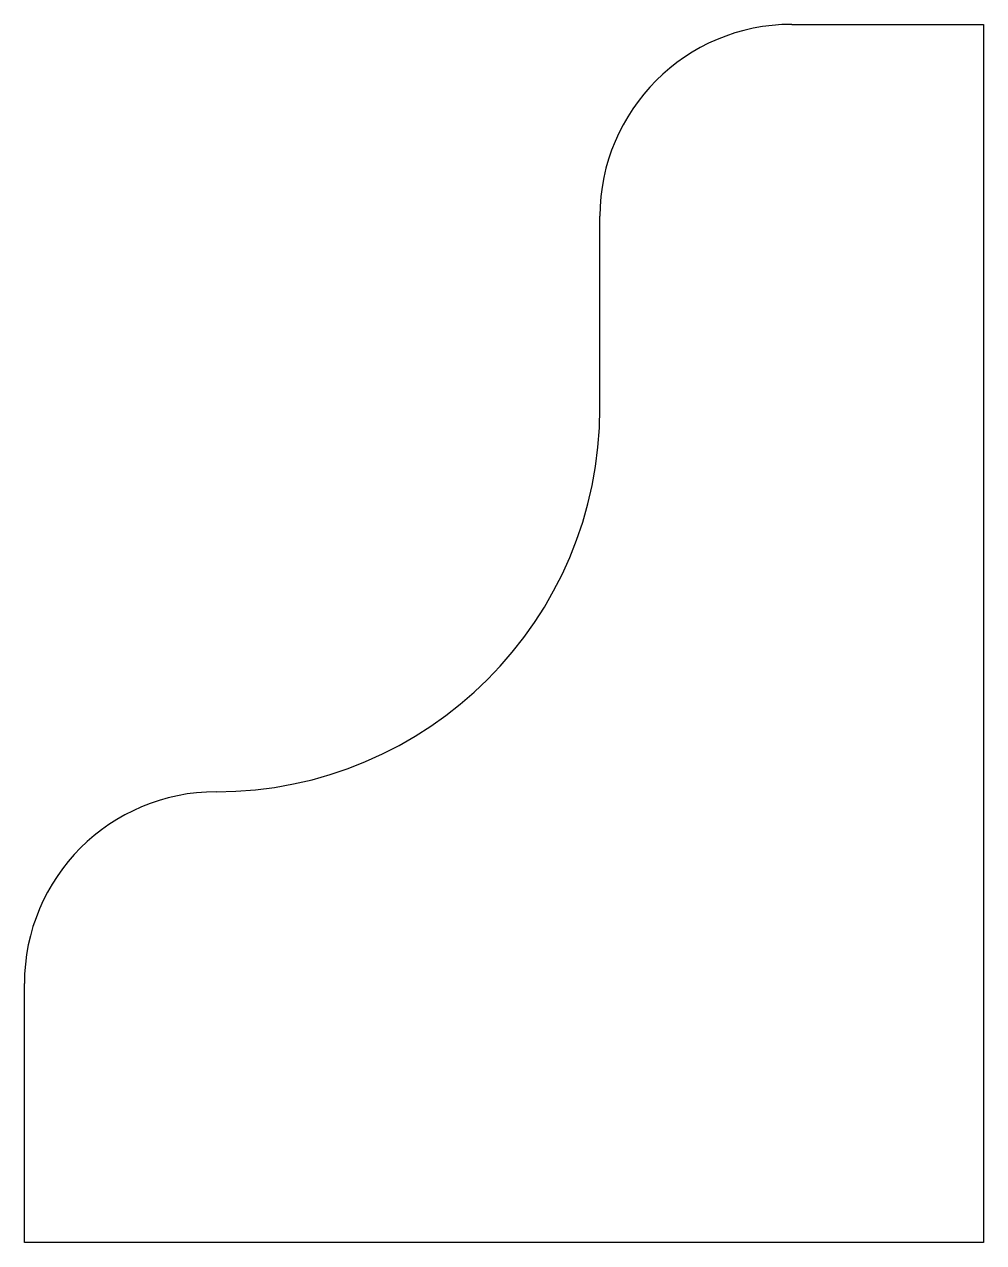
# Model space of a CAD drawing. Header units: millimetres. Extents: x -14.85 to -9.85, y 3.17 to 9.53.
import ezdxf

# ---------------------------------------------------------------- set-up
doc = ezdxf.new("R2010")
doc.units = ezdxf.units.MM

msp = doc.modelspace()

# ---------------------------------------------------------------- linework, layer by layer
at = {"color": 7, "linetype": 'Continuous', "lineweight": 25}
for p, q in [((-10.8465, 9.525), (-9.8465, 9.525)), ((-9.8465, 9.525), (-9.8465, 3.175)), ((-11.8465, 7.525), (-11.8465, 8.525)), ((-14.8465, 3.175), (-14.8465, 4.525)), ((-9.8465, 3.175), (-14.8465, 3.175))]:
    msp.add_line(p, q, dxfattribs=at)
for centre, radius, start, end in [((-10.8465, 8.525), 1, 90, 180), ((-13.8465, 7.525), 2, 270, 0), ((-13.8465, 4.525), 1, 90, 180)]:
    msp.add_arc(centre, radius, start, end, dxfattribs=at)

doc.saveas('drawing.dxf')
